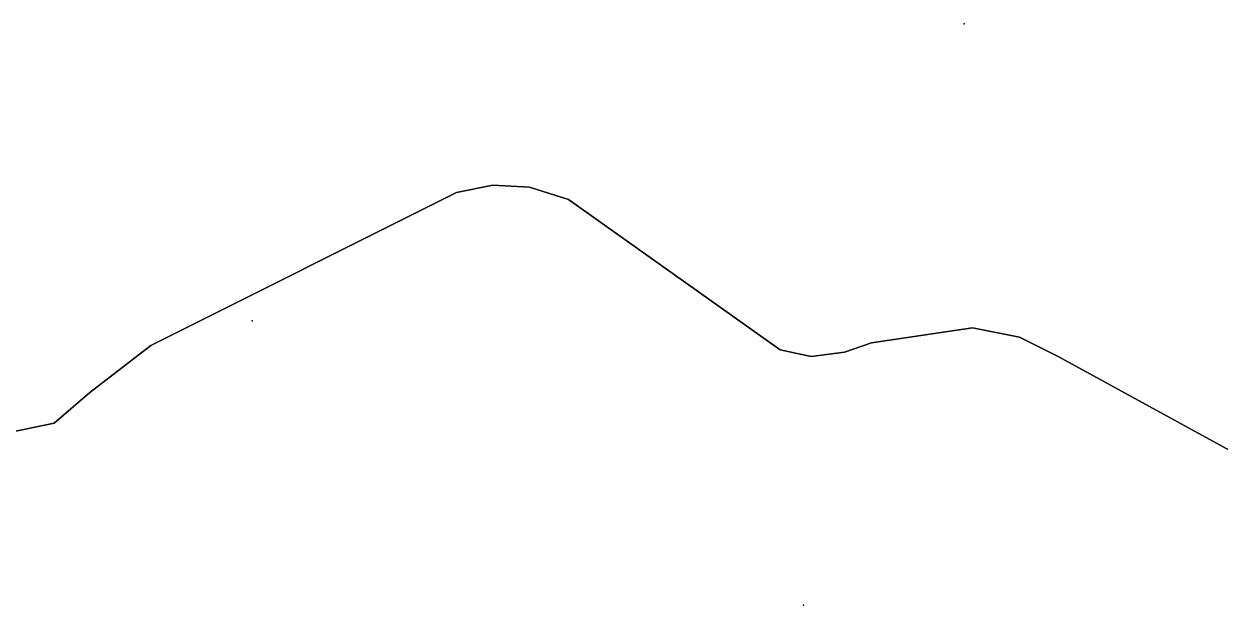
# Model space of a CAD drawing. Header units: inches. Extents: x 11258954 to 11313122, y 3645444 to 3695200.
# Drawn here: x 11270041 to 11279864, y 3683962 to 3688731 of the extents above; entities that cross this region are included whole.
import ezdxf

# ---------------------------------------------------------------- set-up
doc = ezdxf.new("R2010")
doc.units = ezdxf.units.IN
doc.header["$MEASUREMENT"] = 0
for name, color, linetype in [('SchoolLocation_Elementary', 112, 'Continuous'), ('SchoolLocation_Private', 231, 'Continuous'), ('SchoolZone_Elementary', 251, 'Continuous')]:
    doc.layers.add(name, color=color, linetype=linetype)

msp = doc.modelspace()

# ---------------------------------------------------------------- linework, layer by layer
at = {"layer": 'SchoolLocation_Elementary'}
for p in [(11277763.626, 3688730.8116), (11276442.1471, 3683962.016)]:
    msp.add_point(p, dxfattribs=at)
at = {"layer": 'SchoolLocation_Private'}
msp.add_point((11271916.7946, 3686293.4565), dxfattribs=at)
at = {"layer": 'SchoolZone_Elementary'}
for points in [[(11269378.613, 3685264.8455, 0), (11270290.989, 3685455.86, 0), (11270582.7465, 3685706.869, 0), (11271082.6905, 3686090.9725, 0), (11273594.6045, 3687346.9295, 0), (11273892.5895, 3687407.5175, 0), (11274192.8605, 3687392.275, 0), (11274512.9465, 3687290.1525, 0), (11276252.0815, 3686057.0585, 0), (11276506.626, 3686000.6625, 0), (11276779.461, 3686037.244, 0), (11277001.9975, 3686114.979, 0), (11277831.173, 3686236.9165, 0), (11278216.8005, 3686159.1815, 0), (11278535.362, 3686002.187, 0), (11280379.668, 3684991.629, 0)], [(11280379.668, 3684991.629, 0), (11278535.362, 3686002.187, 0), (11278216.8005, 3686159.1815, 0), (11277831.173, 3686236.9165, 0), (11277001.9975, 3686114.979, 0), (11276779.461, 3686037.244, 0), (11276506.626, 3686000.6625, 0), (11276252.0815, 3686057.0585, 0), (11274512.9465, 3687290.1525, 0), (11274192.8605, 3687392.275, 0), (11273892.5895, 3687407.5175, 0), (11273594.6045, 3687346.9295, 0), (11271082.6905, 3686090.9725, 0), (11270582.7465, 3685706.869, 0), (11270290.989, 3685455.86, 0), (11269378.613, 3685264.8455, 0)]]:
    msp.add_polyline3d(points, dxfattribs=at)

doc.saveas('drawing.dxf')
